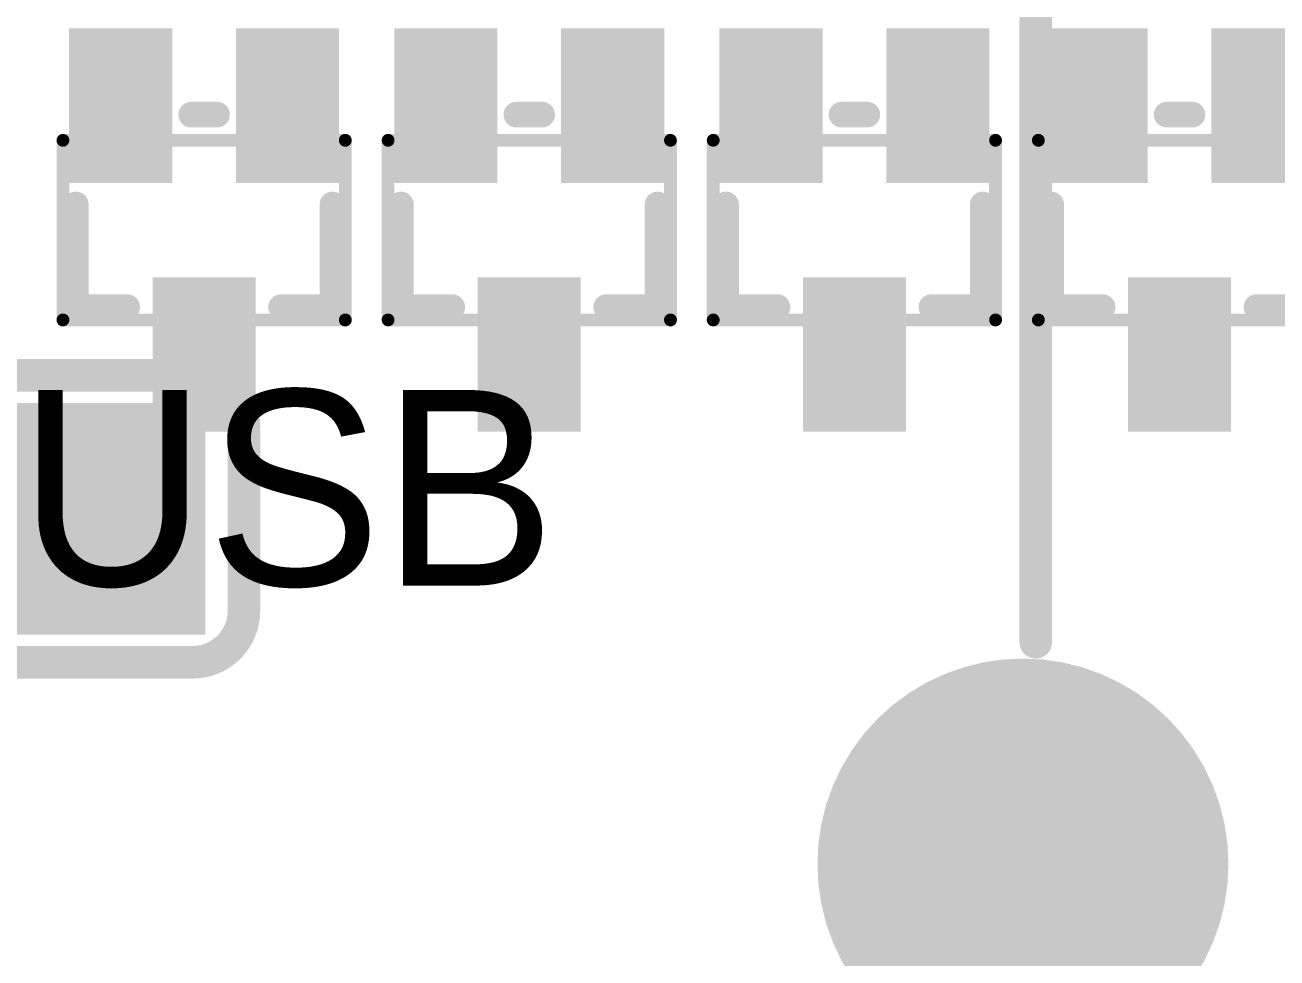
# Model space of a CAD drawing. Header units: millimetres. Extents: x 19.13 to 23.12, y 5.07 to 8.34.
# Drawn here: x 20.2178 to 20.6019, y 5.703 to 5.9892 of the extents above; entities that cross this region are included whole.
import ezdxf

# ---------------------------------------------------------------- set-up
doc = ezdxf.new("R2010")
doc.units = ezdxf.units.MM
doc.header["$MEASUREMENT"] = 0
for name, color, linetype in [('BottomLayer', 5, 'Continuous'), ('BottomOverlay', 54, 'Continuous'), ('BottomPaste', 16, 'Continuous'), ('BottomSolder', 6, 'Continuous'), ('Mechanical13', 56, 'Continuous'), ('Mechanical15', 56, 'Continuous'), ('MidLayer1', 16, 'Continuous'), ('MidLayer2', 76, 'Continuous'), ('MidLayer3', 90, 'Continuous'), ('MidLayer4', 156, 'Continuous'), ('MultiLayer', 9, 'Continuous'), ('TopLayer', 1, 'Continuous'), ('TopOverlay', 2, 'Continuous'), ('TopPaste', 8, 'Continuous'), ('TopSolder', 216, 'Continuous')]:
    doc.layers.add(name, color=color, linetype=linetype)

# ---------------------------------------------------------------- blocks, each defined once
blk = doc.blocks.new('SOT_323_SC_70__98')
at = {"layer": 'Mechanical13', "const_width": 0.00394}
for points in [[(-0.02756, -0.04331), (-0.02756, 0.04331)], [(0.02756, 0.04331), (-0.02756, 0.04331)], [(0.02756, -0.04331), (0.02756, 0.04331)], [(0.02756, -0.04331), (-0.02756, -0.04331)]]:
    blk.add_lwpolyline(points, dxfattribs=at)
at = {"layer": 'Mechanical13', "const_width": 0.00197}
for points in [[(-0.02854, 0.04331, 1), (-0.02657, 0.04331, 1)], [(-0.02854, 0.04331, 1), (-0.02657, 0.04331, 1)], [(0.02658, 0.04331, 1), (0.02854, 0.04331, 1)], [(0.02658, 0.04331, 1), (0.02854, 0.04331, 1)], [(-0.02854, -0.04331, 1), (-0.02657, -0.04331, 1)], [(-0.02854, -0.04331, 1), (-0.02657, -0.04331, 1)], [(0.02658, -0.04331, 1), (0.02854, -0.04331, 1)], [(0.02658, -0.04331, 1), (0.02854, -0.04331, 1)]]:
    blk.add_lwpolyline(points, format="xyb", close=True, dxfattribs=at)
at = {"layer": 'TopLayer'}
for points in [[(0.05787, 0.01378), (0.05787, 0.0374), (0.0185, 0.01378), (0.0185, 0.0374)], [(-0.0185, -0.01181), (-0.0185, 0.01181), (-0.05787, -0.01181), (-0.05787, 0.01181)], [(0.05787, -0.0374), (0.05787, -0.01378), (0.0185, -0.0374), (0.0185, -0.01378)]]:
    blk.add_solid(points, dxfattribs=at)
at = {"layer": 'TopOverlay', "const_width": 0.00787}
for points in [[(0.00787, 0.03937), (-0.02362, 0.03937)], [(-0.02362, 0.02362), (-0.02362, 0.03937)], [(0.03543, -0.00394), (0.03543, 0.00394)], [(-0.02362, -0.03937), (-0.02362, -0.02362)], [(0.00787, -0.03937), (-0.02362, -0.03937)]]:
    blk.add_lwpolyline(points, dxfattribs=at)
at = {"layer": 'TopOverlay', "const_width": 0.00394}
for points in [[(-0.02559, 0.03937, 1), (-0.02165, 0.03937, 1)], [(-0.02559, 0.03937, 1), (-0.02165, 0.03937, 1)], [(0.00591, 0.03937, 1), (0.00984, 0.03937, 1)], [(-0.02559, 0.02362, 1), (-0.02165, 0.02362, 1)], [(0.03346, 0.00394, 1), (0.0374, 0.00394, 1)], [(0.03346, -0.00394, 1), (0.0374, -0.00394, 1)], [(-0.02559, -0.02362, 1), (-0.02165, -0.02362, 1)], [(-0.02559, -0.03937, 1), (-0.02165, -0.03937, 1)], [(-0.02559, -0.03937, 1), (-0.02165, -0.03937, 1)], [(0.00591, -0.03937, 1), (0.00984, -0.03937, 1)]]:
    blk.add_lwpolyline(points, format="xyb", close=True, dxfattribs=at)
at = {"layer": 'TopPaste'}
for points in [[(0.05787, 0.01378), (0.05787, 0.0374), (0.0185, 0.01378), (0.0185, 0.0374)], [(-0.0185, -0.01181), (-0.0185, 0.01181), (-0.05787, -0.01181), (-0.05787, 0.01181)], [(0.05787, -0.0374), (0.05787, -0.01378), (0.0185, -0.0374), (0.0185, -0.01378)]]:
    blk.add_solid(points, dxfattribs=at)
at = {"layer": 'TopSolder'}
for points in [[(0.06187, 0.00978), (0.06187, 0.0414), (0.0145, 0.00978), (0.0145, 0.0414)], [(-0.0145, -0.01581), (-0.0145, 0.01581), (-0.06187, -0.01581), (-0.06187, 0.01581)], [(0.06187, -0.0414), (0.06187, -0.00978), (0.0145, -0.0414), (0.0145, -0.00978)]]:
    blk.add_solid(points, dxfattribs=at)
blk = doc.blocks.new('SOT_323_SC_70__99')
at = {"layer": 'Mechanical13', "const_width": 0.00394}
for points in [[(-0.02756, -0.04331), (-0.02756, 0.04331)], [(0.02756, 0.04331), (-0.02756, 0.04331)], [(0.02756, -0.04331), (0.02756, 0.04331)], [(0.02756, -0.04331), (-0.02756, -0.04331)]]:
    blk.add_lwpolyline(points, dxfattribs=at)
at = {"layer": 'Mechanical13', "const_width": 0.00197}
for points in [[(-0.02854, 0.04331, 1), (-0.02657, 0.04331, 1)], [(-0.02854, 0.04331, 1), (-0.02657, 0.04331, 1)], [(0.02658, 0.04331, 1), (0.02854, 0.04331, 1)], [(0.02658, 0.04331, 1), (0.02854, 0.04331, 1)], [(-0.02854, -0.04331, 1), (-0.02657, -0.04331, 1)], [(-0.02854, -0.04331, 1), (-0.02657, -0.04331, 1)], [(0.02658, -0.04331, 1), (0.02854, -0.04331, 1)], [(0.02658, -0.04331, 1), (0.02854, -0.04331, 1)]]:
    blk.add_lwpolyline(points, format="xyb", close=True, dxfattribs=at)
at = {"layer": 'TopLayer'}
for points in [[(0.05787, 0.01378), (0.05787, 0.0374), (0.0185, 0.01378), (0.0185, 0.0374)], [(-0.0185, -0.01181), (-0.0185, 0.01181), (-0.05787, -0.01181), (-0.05787, 0.01181)], [(0.05787, -0.0374), (0.05787, -0.01378), (0.0185, -0.0374), (0.0185, -0.01378)]]:
    blk.add_solid(points, dxfattribs=at)
at = {"layer": 'TopOverlay', "const_width": 0.00787}
for points in [[(0.00787, 0.03937), (-0.02362, 0.03937)], [(-0.02362, 0.02362), (-0.02362, 0.03937)], [(0.03543, -0.00394), (0.03543, 0.00394)], [(-0.02362, -0.03937), (-0.02362, -0.02362)], [(0.00787, -0.03937), (-0.02362, -0.03937)]]:
    blk.add_lwpolyline(points, dxfattribs=at)
at = {"layer": 'TopOverlay', "const_width": 0.00394}
for points in [[(-0.02559, 0.03937, 1), (-0.02165, 0.03937, 1)], [(-0.02559, 0.03937, 1), (-0.02165, 0.03937, 1)], [(0.00591, 0.03937, 1), (0.00984, 0.03937, 1)], [(-0.02559, 0.02362, 1), (-0.02165, 0.02362, 1)], [(0.03346, 0.00394, 1), (0.0374, 0.00394, 1)], [(0.03346, -0.00394, 1), (0.0374, -0.00394, 1)], [(-0.02559, -0.02362, 1), (-0.02165, -0.02362, 1)], [(-0.02559, -0.03937, 1), (-0.02165, -0.03937, 1)], [(-0.02559, -0.03937, 1), (-0.02165, -0.03937, 1)], [(0.00591, -0.03937, 1), (0.00984, -0.03937, 1)]]:
    blk.add_lwpolyline(points, format="xyb", close=True, dxfattribs=at)
at = {"layer": 'TopPaste'}
for points in [[(0.05787, 0.01378), (0.05787, 0.0374), (0.0185, 0.01378), (0.0185, 0.0374)], [(-0.0185, -0.01181), (-0.0185, 0.01181), (-0.05787, -0.01181), (-0.05787, 0.01181)], [(0.05787, -0.0374), (0.05787, -0.01378), (0.0185, -0.0374), (0.0185, -0.01378)]]:
    blk.add_solid(points, dxfattribs=at)
at = {"layer": 'TopSolder'}
for points in [[(0.06187, 0.00978), (0.06187, 0.0414), (0.0145, 0.00978), (0.0145, 0.0414)], [(-0.0145, -0.01581), (-0.0145, 0.01581), (-0.06187, -0.01581), (-0.06187, 0.01581)], [(0.06187, -0.0414), (0.06187, -0.00978), (0.0145, -0.0414), (0.0145, -0.00978)]]:
    blk.add_solid(points, dxfattribs=at)
blk = doc.blocks.new('SOT_323_SC_70__100')
at = {"layer": 'Mechanical13', "const_width": 0.00394}
for points in [[(-0.02756, -0.04331), (-0.02756, 0.04331)], [(0.02756, 0.04331), (-0.02756, 0.04331)], [(0.02756, -0.04331), (0.02756, 0.04331)], [(0.02756, -0.04331), (-0.02756, -0.04331)]]:
    blk.add_lwpolyline(points, dxfattribs=at)
at = {"layer": 'Mechanical13', "const_width": 0.00197}
for points in [[(-0.02854, 0.04331, 1), (-0.02657, 0.04331, 1)], [(-0.02854, 0.04331, 1), (-0.02657, 0.04331, 1)], [(0.02658, 0.04331, 1), (0.02854, 0.04331, 1)], [(0.02658, 0.04331, 1), (0.02854, 0.04331, 1)], [(-0.02854, -0.04331, 1), (-0.02657, -0.04331, 1)], [(-0.02854, -0.04331, 1), (-0.02657, -0.04331, 1)], [(0.02658, -0.04331, 1), (0.02854, -0.04331, 1)], [(0.02658, -0.04331, 1), (0.02854, -0.04331, 1)]]:
    blk.add_lwpolyline(points, format="xyb", close=True, dxfattribs=at)
at = {"layer": 'TopLayer'}
for points in [[(0.05787, 0.01378), (0.05787, 0.0374), (0.0185, 0.01378), (0.0185, 0.0374)], [(-0.0185, -0.01181), (-0.0185, 0.01181), (-0.05787, -0.01181), (-0.05787, 0.01181)], [(0.05787, -0.0374), (0.05787, -0.01378), (0.0185, -0.0374), (0.0185, -0.01378)]]:
    blk.add_solid(points, dxfattribs=at)
at = {"layer": 'TopOverlay', "const_width": 0.00787}
for points in [[(0.00787, 0.03937), (-0.02362, 0.03937)], [(-0.02362, 0.02362), (-0.02362, 0.03937)], [(0.03543, -0.00394), (0.03543, 0.00394)], [(-0.02362, -0.03937), (-0.02362, -0.02362)], [(0.00787, -0.03937), (-0.02362, -0.03937)]]:
    blk.add_lwpolyline(points, dxfattribs=at)
at = {"layer": 'TopOverlay', "const_width": 0.00394}
for points in [[(-0.02559, 0.03937, 1), (-0.02165, 0.03937, 1)], [(-0.02559, 0.03937, 1), (-0.02165, 0.03937, 1)], [(0.00591, 0.03937, 1), (0.00984, 0.03937, 1)], [(-0.02559, 0.02362, 1), (-0.02165, 0.02362, 1)], [(0.03346, 0.00394, 1), (0.0374, 0.00394, 1)], [(0.03346, -0.00394, 1), (0.0374, -0.00394, 1)], [(-0.02559, -0.02362, 1), (-0.02165, -0.02362, 1)], [(-0.02559, -0.03937, 1), (-0.02165, -0.03937, 1)], [(-0.02559, -0.03937, 1), (-0.02165, -0.03937, 1)], [(0.00591, -0.03937, 1), (0.00984, -0.03937, 1)]]:
    blk.add_lwpolyline(points, format="xyb", close=True, dxfattribs=at)
at = {"layer": 'TopPaste'}
for points in [[(0.05787, 0.01378), (0.05787, 0.0374), (0.0185, 0.01378), (0.0185, 0.0374)], [(-0.0185, -0.01181), (-0.0185, 0.01181), (-0.05787, -0.01181), (-0.05787, 0.01181)], [(0.05787, -0.0374), (0.05787, -0.01378), (0.0185, -0.0374), (0.0185, -0.01378)]]:
    blk.add_solid(points, dxfattribs=at)
at = {"layer": 'TopSolder'}
for points in [[(0.06187, 0.00978), (0.06187, 0.0414), (0.0145, 0.00978), (0.0145, 0.0414)], [(-0.0145, -0.01581), (-0.0145, 0.01581), (-0.06187, -0.01581), (-0.06187, 0.01581)], [(0.06187, -0.0414), (0.06187, -0.00978), (0.0145, -0.0414), (0.0145, -0.00978)]]:
    blk.add_solid(points, dxfattribs=at)
blk = doc.blocks.new('SOT_323_SC_70__101')
at = {"layer": 'Mechanical13', "const_width": 0.00394}
for points in [[(-0.02756, -0.04331), (-0.02756, 0.04331)], [(0.02756, 0.04331), (-0.02756, 0.04331)], [(0.02756, -0.04331), (0.02756, 0.04331)], [(0.02756, -0.04331), (-0.02756, -0.04331)]]:
    blk.add_lwpolyline(points, dxfattribs=at)
at = {"layer": 'Mechanical13', "const_width": 0.00197}
for points in [[(-0.02854, 0.04331, 1), (-0.02657, 0.04331, 1)], [(-0.02854, 0.04331, 1), (-0.02657, 0.04331, 1)], [(0.02658, 0.04331, 1), (0.02854, 0.04331, 1)], [(0.02658, 0.04331, 1), (0.02854, 0.04331, 1)], [(-0.02854, -0.04331, 1), (-0.02657, -0.04331, 1)], [(-0.02854, -0.04331, 1), (-0.02657, -0.04331, 1)], [(0.02658, -0.04331, 1), (0.02854, -0.04331, 1)], [(0.02658, -0.04331, 1), (0.02854, -0.04331, 1)]]:
    blk.add_lwpolyline(points, format="xyb", close=True, dxfattribs=at)
at = {"layer": 'TopLayer'}
for points in [[(0.05787, 0.01378), (0.05787, 0.0374), (0.0185, 0.01378), (0.0185, 0.0374)], [(-0.0185, -0.01181), (-0.0185, 0.01181), (-0.05787, -0.01181), (-0.05787, 0.01181)], [(0.05787, -0.0374), (0.05787, -0.01378), (0.0185, -0.0374), (0.0185, -0.01378)]]:
    blk.add_solid(points, dxfattribs=at)
at = {"layer": 'TopOverlay', "const_width": 0.00787}
for points in [[(0.00787, 0.03937), (-0.02362, 0.03937)], [(-0.02362, 0.02362), (-0.02362, 0.03937)], [(0.03543, -0.00394), (0.03543, 0.00394)], [(-0.02362, -0.03937), (-0.02362, -0.02362)], [(0.00787, -0.03937), (-0.02362, -0.03937)]]:
    blk.add_lwpolyline(points, dxfattribs=at)
at = {"layer": 'TopOverlay', "const_width": 0.00394}
for points in [[(-0.02559, 0.03937, 1), (-0.02165, 0.03937, 1)], [(-0.02559, 0.03937, 1), (-0.02165, 0.03937, 1)], [(0.00591, 0.03937, 1), (0.00984, 0.03937, 1)], [(-0.02559, 0.02362, 1), (-0.02165, 0.02362, 1)], [(0.03346, 0.00394, 1), (0.0374, 0.00394, 1)], [(0.03346, -0.00394, 1), (0.0374, -0.00394, 1)], [(-0.02559, -0.02362, 1), (-0.02165, -0.02362, 1)], [(-0.02559, -0.03937, 1), (-0.02165, -0.03937, 1)], [(-0.02559, -0.03937, 1), (-0.02165, -0.03937, 1)], [(0.00591, -0.03937, 1), (0.00984, -0.03937, 1)]]:
    blk.add_lwpolyline(points, format="xyb", close=True, dxfattribs=at)
at = {"layer": 'TopPaste'}
for points in [[(0.05787, 0.01378), (0.05787, 0.0374), (0.0185, 0.01378), (0.0185, 0.0374)], [(-0.0185, -0.01181), (-0.0185, 0.01181), (-0.05787, -0.01181), (-0.05787, 0.01181)], [(0.05787, -0.0374), (0.05787, -0.01378), (0.0185, -0.0374), (0.0185, -0.01378)]]:
    blk.add_solid(points, dxfattribs=at)
at = {"layer": 'TopSolder'}
for points in [[(0.06187, 0.00978), (0.06187, 0.0414), (0.0145, 0.00978), (0.0145, 0.0414)], [(-0.0145, -0.01581), (-0.0145, 0.01581), (-0.06187, -0.01581), (-0.06187, 0.01581)], [(0.06187, -0.0414), (0.06187, -0.00978), (0.0145, -0.0414), (0.0145, -0.00978)]]:
    blk.add_solid(points, dxfattribs=at)
blk = doc.blocks.new('USB_HOST_2_112')
at = {"layer": 'BottomLayer', "const_width": 0.05906}
blk.add_lwpolyline([(0.08268, -0.25984, 1), (0.14173, -0.25984, 1)], format="xyb", close=True, dxfattribs=at)
at = {"layer": 'BottomSolder', "const_width": 0.06305}
blk.add_lwpolyline([(0.08068, -0.25984, 1), (0.14373, -0.25984, 1)], format="xyb", close=True, dxfattribs=at)
at = {"layer": 'MidLayer1', "const_width": 0.05906}
blk.add_lwpolyline([(0.08268, -0.25984, 1), (0.14173, -0.25984, 1)], format="xyb", close=True, dxfattribs=at)
at = {"layer": 'MidLayer2', "const_width": 0.05906}
blk.add_lwpolyline([(0.08268, -0.25984, 1), (0.14173, -0.25984, 1)], format="xyb", close=True, dxfattribs=at)
at = {"layer": 'MidLayer3', "const_width": 0.05906}
blk.add_lwpolyline([(0.08268, -0.25984, 1), (0.14173, -0.25984, 1)], format="xyb", close=True, dxfattribs=at)
at = {"layer": 'MidLayer4', "const_width": 0.05906}
blk.add_lwpolyline([(0.08268, -0.25984, 1), (0.14173, -0.25984, 1)], format="xyb", close=True, dxfattribs=at)
at = {"layer": 'MultiLayer', "const_width": 0.05906}
blk.add_lwpolyline([(0.08268, -0.25984, 1), (0.14173, -0.25984, 1)], format="xyb", close=True, dxfattribs=at)
at = {"layer": 'TopLayer', "const_width": 0.05906}
blk.add_lwpolyline([(0.08268, -0.25984, 1), (0.14173, -0.25984, 1)], format="xyb", close=True, dxfattribs=at)
at = {"layer": 'TopOverlay', "const_width": 0.01}
blk.add_lwpolyline([(0.49267, -0.26378), (0.18025, -0.26378)], dxfattribs=at)
at = {"layer": 'TopOverlay', "const_width": 0.005}
blk.add_lwpolyline([(0.17775, -0.26378, 1), (0.18275, -0.26378, 1)], format="xyb", close=True, dxfattribs=at)
at = {"layer": 'TopSolder', "const_width": 0.06305}
blk.add_lwpolyline([(0.08068, -0.25984, 1), (0.14373, -0.25984, 1)], format="xyb", close=True, dxfattribs=at)
blk = doc.blocks.new('C1206_B_437')
at = {"layer": 'BottomLayer'}
for points in [[(-0.08301, -0.0315), (-0.02801, -0.0315), (-0.08301, 0.0315), (-0.02801, 0.0315)], [(0.02998, -0.0315), (0.08498, -0.0315), (0.02998, 0.0315), (0.08498, 0.0315)]]:
    blk.add_solid(points, dxfattribs=at)
at = {"layer": 'BottomOverlay', "const_width": 0.01}
for points in [[(-0.09882, 0.02825, -0.414214), (-0.08307, 0.044)], [(0.08504, 0.044, -0.414214), (0.10079, 0.02825)], [(-0.08307, -0.044, -0.414214), (-0.09882, -0.02825)], [(0.10079, -0.02825, -0.414214), (0.08504, -0.044)]]:
    blk.add_lwpolyline(points, format="xyb", dxfattribs=at)
at = {"layer": 'BottomOverlay'}
for points, const_width in [([(-0.08346, 0.044), (-0.02815, 0.044)], 0.01), ([(0.03012, 0.044), (0.08543, 0.044)], 0.01), ([(-0.09882, -0.02825), (-0.09882, 0.02717)], 0.01), ([(0.10079, -0.02825), (0.10079, 0.02717)], 0.01), ([(-0.005, -0.025), (-0.005, 0.025)], 0.006), ([(0.005, -0.025), (0.005, 0.025)], 0.006), ([(-0.02, 0), (-0.005, 0)], 0.006), ([(0.005, 0), (0.02, 0)], 0.006), ([(-0.08346, -0.044), (-0.02815, -0.044)], 0.01), ([(0.03012, -0.044), (0.08543, -0.044)], 0.01)]:
    blk.add_lwpolyline(points, dxfattribs=dict(at, const_width=const_width))
for points, const_width in [([(-0.08596, 0.044, 1), (-0.08096, 0.044, 1)], 0.005), ([(-0.08557, 0.044, 1), (-0.08057, 0.044, 1)], 0.005), ([(-0.03065, 0.044, 1), (-0.02565, 0.044, 1)], 0.005), ([(0.02762, 0.044, 1), (0.03262, 0.044, 1)], 0.005), ([(0.08254, 0.044, 1), (0.08754, 0.044, 1)], 0.005), ([(0.08293, 0.044, 1), (0.08793, 0.044, 1)], 0.005), ([(-0.10132, 0.02825, 1), (-0.09632, 0.02825, 1)], 0.005), ([(-0.10132, 0.02717, 1), (-0.09632, 0.02717, 1)], 0.005), ([(0.09829, 0.02825, 1), (0.10329, 0.02825, 1)], 0.005), ([(0.09829, 0.02717, 1), (0.10329, 0.02717, 1)], 0.005), ([(-0.0065, 0.025, 1), (-0.0035, 0.025, 1)], 0.003), ([(0.0035, 0.025, 1), (0.0065, 0.025, 1)], 0.003), ([(-0.0215, 0, 1), (-0.0185, 0, 1)], 0.003), ([(-0.0065, 0, 1), (-0.0035, 0, 1)], 0.003), ([(0.0035, 0, 1), (0.0065, 0, 1)], 0.003), ([(0.0185, 0, 1), (0.0215, 0, 1)], 0.003), ([(-0.0065, -0.025, 1), (-0.0035, -0.025, 1)], 0.003), ([(0.0035, -0.025, 1), (0.0065, -0.025, 1)], 0.003), ([(-0.10132, -0.02825, 1), (-0.09632, -0.02825, 1)], 0.005), ([(-0.10132, -0.02825, 1), (-0.09632, -0.02825, 1)], 0.005), ([(0.09829, -0.02825, 1), (0.10329, -0.02825, 1)], 0.005), ([(0.09829, -0.02825, 1), (0.10329, -0.02825, 1)], 0.005), ([(-0.08596, -0.044, 1), (-0.08096, -0.044, 1)], 0.005), ([(-0.08557, -0.044, 1), (-0.08057, -0.044, 1)], 0.005), ([(-0.03065, -0.044, 1), (-0.02565, -0.044, 1)], 0.005), ([(0.02762, -0.044, 1), (0.03262, -0.044, 1)], 0.005), ([(0.08254, -0.044, 1), (0.08754, -0.044, 1)], 0.005), ([(0.08293, -0.044, 1), (0.08793, -0.044, 1)], 0.005)]:
    blk.add_lwpolyline(points, format="xyb", close=True, dxfattribs=dict(at, const_width=const_width))
at = {"layer": 'BottomPaste'}
for points in [[(-0.08301, -0.0315), (-0.02801, -0.0315), (-0.08301, 0.0315), (-0.02801, 0.0315)], [(0.02998, -0.0315), (0.08498, -0.0315), (0.02998, 0.0315), (0.08498, 0.0315)]]:
    blk.add_solid(points, dxfattribs=at)
at = {"layer": 'BottomSolder'}
for points in [[(-0.08701, -0.0355), (-0.02401, -0.0355), (-0.08701, 0.0355), (-0.02401, 0.0355)], [(0.02598, -0.0355), (0.08898, -0.0355), (0.02598, 0.0355), (0.08898, 0.0355)]]:
    blk.add_solid(points, dxfattribs=at)
at = {"layer": 'Mechanical15', "const_width": 0.00197}
for points in [[(0, -0.01969), (0, 0.01969)], [(-0.01969, 0), (0.01969, 0)]]:
    blk.add_lwpolyline(points, dxfattribs=at)
at = {"layer": 'Mechanical15'}
for points, const_width in [([(-0.00049, 0.01969, 1), (0.00049, 0.01969, 1)], 0.000984), ([(0.01378, 0, 1), (-0.01378, 0, 1)], 0.00197), ([(-0.02018, 0, 1), (-0.01919, 0, 1)], 0.000984), ([(-0.01427, 0, 1), (-0.01329, 0, 1)], 0.000984), ([(0.01329, 0, 1), (0.01427, 0, 1)], 0.000984), ([(0.01919, 0, 1), (0.02018, 0, 1)], 0.000984), ([(-0.00049, -0.01969, 1), (0.00049, -0.01969, 1)], 0.000984)]:
    blk.add_lwpolyline(points, format="xyb", close=True, dxfattribs=dict(at, const_width=const_width))

msp = doc.modelspace()

# ---------------------------------------------------------------- block references
for name, p, rotation in [('USB_HOST_2_112', (20.26412, 5.61957), 90), ('SOT_323_SC_70__101', (20.27278, 5.92626), 90), ('SOT_323_SC_70__98', (20.37252, 5.92626), 90), ('SOT_323_SC_70__99', (20.47226, 5.92626), 90), ('SOT_323_SC_70__100', (20.572, 5.92626), 90), ('C1206_B_437', (20.1842, 5.83768), 360)]:
    msp.add_blockref(name, p, dxfattribs=dict(rotation=rotation))

# ---------------------------------------------------------------- texts
at = {"layer": 'TopOverlay'}
msp.add_text('USB', height=0.06, rotation=360, dxfattribs=at).set_placement((20.2157, 5.81721))

doc.saveas('drawing.dxf')
